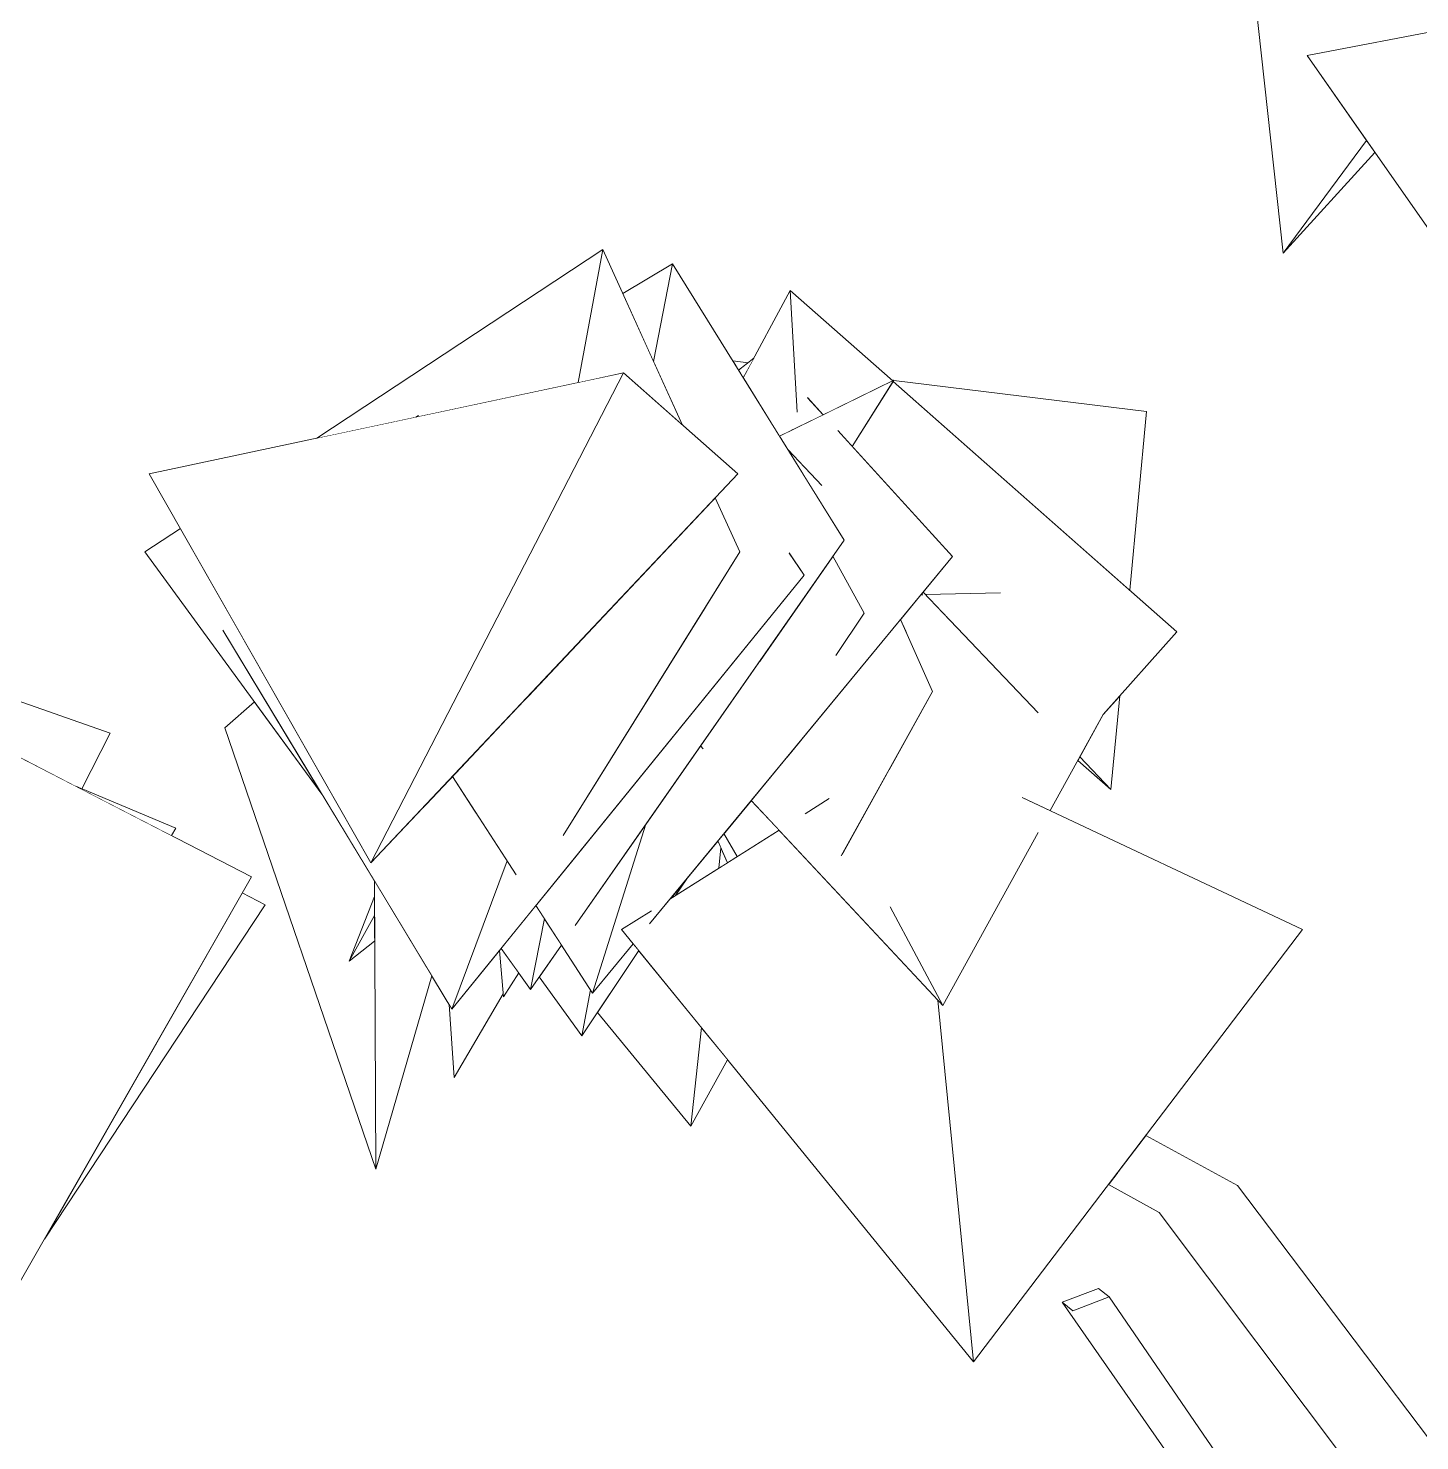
# Model space of a CAD drawing. Header units: millimetres. Extents: x -9413 to 8527, y -300 to 11224.
# Drawn here: x -7712 to -6952, y 2620 to 3392 of the extents above; entities that cross this region are included whole.
import ezdxf

# ---------------------------------------------------------------- set-up
doc = ezdxf.new("R2010")
doc.units = ezdxf.units.MM
doc.header["$MEASUREMENT"] = 0
doc.linetypes.add('Wipeout_Contour', pattern=[1000, 0, -1000])
doc.layers.add('Interior - Furniture', color=7, linetype='Continuous')
doc.layers.add('Interior - Furniture _Pen_No__4', color=7, linetype='Continuous', lineweight=20, true_color=0x029e21)

# ---------------------------------------------------------------- blocks, each defined once
blk = doc.blocks.new('Section Elem_40_6')
at = {"color": 254, "linetype": 'Wipeout_Contour', "lineweight": 0, "ltscale": 76120.191161}
blk.add_wipeout([(-6786.41, 3420.25), (-7013.37, 3376.97), (-6866.51, 3166.58), (-6813.15, 3319.35), (-6842.44, 3355.27), (-6799.64, 3358.05), (-6797.9, 3363.04), (-6835.4, 3374.74), (-6783.33, 3404.74), (-6780.22, 3413.66)], dxfattribs=at).dxf.layer = 'Interior - Furniture'
at = {"color": 254, "linetype": 'Wipeout_Contour', "lineweight": 0, "ltscale": 23985.066091}
blk.add_wipeout([(-7318.72, 3209.02), (-7326.99, 3210.03), (-7323.84, 3204.95)], dxfattribs=at).dxf.layer = 'Interior - Furniture'
at = {"color": 254, "linetype": 'Wipeout_Contour', "lineweight": 0, "ltscale": 47616.922877}
blk.add_wipeout([(-7301.57, 3169.03), (-7296.88, 3161.47), (-7286.59, 3150.65), (-7269.72, 3171.97), (-7261.9, 3163.39), (-7239.06, 3199.47)], dxfattribs=at).dxf.layer = 'Interior - Furniture'
at = {"color": 254, "linetype": 'Wipeout_Contour', "lineweight": 0, "ltscale": 24436.525202}
blk.add_wipeout([(-7500.1, 3179.33), (-7498.54, 3179.67), (-7498.86, 3180.07)], dxfattribs=at).dxf.layer = 'Interior - Furniture'
at = {"color": 254, "linetype": 'Wipeout_Contour', "lineweight": 0, "ltscale": 31591.728314}
blk.add_wipeout([(-7272.34, 3103.35), (-7312.64, 3045.63), (-7270.71, 3049.19), (-7255.29, 3072.27)], dxfattribs=at).dxf.layer = 'Interior - Furniture'
at = {"color": 254, "linetype": 'Wipeout_Contour', "lineweight": 0, "ltscale": 40120.390147}
blk.add_wipeout([(-7480.12, 2983.08), (-7445.38, 2929.32), (-7439.46, 2946.15), (-7440.39, 3017.58), (-7445.63, 3019.67)], dxfattribs=at).dxf.layer = 'Interior - Furniture'
at = {"color": 254, "linetype": 'Wipeout_Contour', "lineweight": 0, "ltscale": 62214.705426}
blk.add_wipeout([(-7241.53, 2987.09), (-7241.08, 2911.88), (-7212.29, 2857.93), (-7160.34, 2952.3), (-7168.82, 2971.58), (-7153.67, 2964.43), (-7124.59, 3017.25), (-7239.24, 2991.21)], dxfattribs=at).dxf.layer = 'Interior - Furniture'
at = {"color": 254, "linetype": 'Wipeout_Contour', "lineweight": 0, "ltscale": 23798.819074}
blk.add_wipeout([(-7343.92, 3000.81), (-7344.66, 2999.75), (-7343.26, 2998.25)], dxfattribs=at).dxf.layer = 'Interior - Furniture'
at = {"color": 254, "linetype": 'Wipeout_Contour', "lineweight": 0, "ltscale": 24110.680567}
blk.add_wipeout([(-7522.79, 2926.09), (-7522.01, 2768.61), (-7491.44, 2874.23)], dxfattribs=at).dxf.layer = 'Interior - Furniture'
at = {"color": 254, "linetype": 'Wipeout_Contour', "lineweight": 0, "ltscale": 23746.96652}
blk.add_wipeout([(-7352.22, 2927.2), (-7361.36, 2916.12), (-7358.36, 2918.01)], dxfattribs=at).dxf.layer = 'Interior - Furniture'
at = {"color": 254, "linetype": 'Wipeout_Contour', "lineweight": 0, "ltscale": 24432.602536}
blk.add_wipeout([(-7594.93, 2919.57), (-7703, 2730.35), (-7582.41, 2913.05)], dxfattribs=at).dxf.layer = 'Interior - Furniture'
at = {"color": 254, "linetype": 'Wipeout_Contour', "lineweight": 0, "ltscale": 31951.118163}
blk.add_wipeout([(-7453.56, 2889.2), (-7454.46, 2888.1), (-7452.25, 2862.67), (-7443.96, 2875.76)], dxfattribs=at).dxf.layer = 'Interior - Furniture'
at = {"color": 254, "linetype": 'Wipeout_Contour', "lineweight": 0, "ltscale": 39665.589553}
blk.add_wipeout([(-7409.55, 2841.41), (-7378.41, 2888.01), (-7381.45, 2891.75), (-7403.67, 2864.79), (-7404.79, 2866.51)], dxfattribs=at).dxf.layer = 'Interior - Furniture'
at = {"color": 254, "linetype": 'Wipeout_Contour', "lineweight": 0, "ltscale": 22676.772557}
blk.add_wipeout([(-6985.08, 2463.49), (-7141.35, 2691.29), (-7147.1, 2695.92)], dxfattribs=at).dxf.layer = 'Interior - Furniture'
at = {"color": 254, "linetype": 'Wipeout_Contour', "lineweight": 0, "ltscale": 23212.791034}
blk.add_wipeout([(-7026.51, 3269), (-6976.39, 3323.99), (-6980.95, 3330.52)], dxfattribs=at).dxf.layer = 'Interior - Furniture'
at = {"color": 254, "linetype": 'Wipeout_Contour', "lineweight": 0, "ltscale": 23745.310418}
blk.add_wipeout([(-7239.37, 3199.32), (-7240.01, 3199.4), (-7239.72, 3199.15)], dxfattribs=at).dxf.layer = 'Interior - Furniture'
at = {"color": 254, "linetype": 'Wipeout_Contour', "lineweight": 0, "ltscale": 23820.094435}
blk.add_wipeout([(-7289.71, 3149.9), (-7288.6, 3148.11), (-7288.44, 3148.32)], dxfattribs=at).dxf.layer = 'Interior - Furniture'
at = {"color": 254, "linetype": 'Wipeout_Contour', "lineweight": 0, "ltscale": 33146.533661}
blk.add_wipeout([(-7843.71, 3053.34), (-7720.58, 2699.58), (-7589.92, 2928.34), (-7840.52, 3057.41)], dxfattribs=at).dxf.layer = 'Interior - Furniture'
at = {"color": 254, "linetype": 'Wipeout_Contour', "lineweight": 0, "ltscale": 30927.799943}
blk.add_wipeout([(-7137.5, 2993.8), (-7120.56, 2975.97), (-7115.73, 3027.07), (-7124.77, 3016.93)], dxfattribs=at).dxf.layer = 'Interior - Furniture'
at = {"color": 254, "linetype": 'Wipeout_Contour', "lineweight": 0, "ltscale": 78477.174722}
blk.add_wipeout([(-7316.92, 2970.03), (-7212.29, 2857.93), (-7241.08, 2911.88), (-7267.38, 2940.62), (-7267.86, 2939.76), (-7269.12, 2942.53), (-7287.57, 2962.69), (-7280.42, 2967.2), (-7290.67, 2989.6), (-7297.86, 2993.14)], dxfattribs=at).dxf.layer = 'Interior - Furniture'
at = {"color": 254, "linetype": 'Wipeout_Contour', "lineweight": 0, "ltscale": 31808.992512}
blk.add_wipeout([(-7420.6, 2890.98), (-7432.76, 2873.56), (-7409.55, 2841.41), (-7404.79, 2866.51)], dxfattribs=at).dxf.layer = 'Interior - Furniture'
at = {"color": 254, "linetype": 'Wipeout_Contour', "lineweight": 0, "ltscale": 22433.569075}
blk.add_wipeout([(-7141.35, 2691.29), (-6985.08, 2463.49), (-6976.38, 2452.53)], dxfattribs=at).dxf.layer = 'Interior - Furniture'
at = {"color": 254, "linetype": 'Wipeout_Contour', "lineweight": 0, "ltscale": 69684.701437}
blk.add_wipeout([(-7050.69, 3488.75), (-7026.51, 3269), (-6980.95, 3330.52), (-6994.18, 3349.48), (-7013.37, 3376.97), (-6951.53, 3388.76), (-6935.55, 3391.81), (-6863.74, 3488.75), (-6764.98, 3555.91)], dxfattribs=at).dxf.layer = 'Interior - Furniture'
at = {"color": 254, "linetype": 'Wipeout_Contour', "lineweight": 0, "ltscale": 31361.801911}
blk.add_wipeout([(-7239.43, 3198.89), (-7110.27, 3084.88), (-7101.06, 3182.42), (-7239.17, 3199.3)], dxfattribs=at).dxf.layer = 'Interior - Furniture'
at = {"color": 254, "linetype": 'Wipeout_Contour', "lineweight": 0, "ltscale": 31760.189083}
blk.add_wipeout([(-7278.39, 3142.02), (-7296.88, 3161.47), (-7289.71, 3149.9), (-7288.44, 3148.32)], dxfattribs=at).dxf.layer = 'Interior - Furniture'
at = {"color": 254, "linetype": 'Wipeout_Contour', "lineweight": 0, "ltscale": 72791.867574}
blk.add_wipeout([(-7588.24, 3023.85), (-7604.39, 3009.68), (-7522.01, 2768.61), (-7522.39, 2845.56), (-7522.62, 2893.11), (-7536.45, 2882.17), (-7522.74, 2917.5), (-7522.79, 2926.09), (-7551.44, 2973.48)], dxfattribs=at).dxf.layer = 'Interior - Furniture'
at = {"color": 254, "linetype": 'Wipeout_Contour', "lineweight": 0, "ltscale": 23197.294137}
blk.add_wipeout([(-7138.55, 2991.88), (-7120.56, 2975.97), (-7137.5, 2993.8)], dxfattribs=at).dxf.layer = 'Interior - Furniture'
at = {"color": 254, "linetype": 'Wipeout_Contour', "lineweight": 0, "ltscale": 24610.033615}
blk.add_wipeout([(-7685.79, 2977.72), (-7633.55, 2950.81), (-7631.12, 2954.91)], dxfattribs=at).dxf.layer = 'Interior - Furniture'
at = {"color": 254, "linetype": 'Wipeout_Contour', "lineweight": 0, "ltscale": 22642.170435}
blk.add_wipeout([(-6976.38, 2452.53), (-7121.58, 2698.85), (-7141.35, 2691.29)], dxfattribs=at).dxf.layer = 'Interior - Furniture'
at = {"layer": 'Interior - Furniture _Pen_No__4', "linetype": 'Continuous'}
for p, q in [((-7026.51, 3269), (-7050.69, 3488.75)), ((-7013.37, 3376.97), (-6786.41, 3420.25)), ((-6866.51, 3166.58), (-7013.37, 3376.97)), ((-7026.51, 3269), (-6980.95, 3330.52)), ((-6976.39, 3323.99), (-7026.51, 3269))]:
    blk.add_line(p, q, dxfattribs=at)
at = {"color": 254, "linetype": 'Wipeout_Contour', "lineweight": 0, "ltscale": 39170.735093}
blk.add_wipeout([(-7224.33, 3082.34), (-7223.29, 3082.36), (-7213.55, 3069.29), (-7160.36, 3017.84), (-7223.09, 3083.84)], dxfattribs=at).dxf.layer = 'Interior - Furniture'
at = {"color": 254, "linetype": 'Wipeout_Contour', "lineweight": 0, "ltscale": 41545.432893}
blk.add_wipeout([(-7840.52, 3057.41), (-7685.79, 2977.72), (-7682.53, 2976.36), (-7667.12, 3006.72), (-7834.33, 3065.3)], dxfattribs=at).dxf.layer = 'Interior - Furniture'
at = {"color": 254, "linetype": 'Wipeout_Contour', "lineweight": 0, "ltscale": 37291.284896}
blk.add_wipeout([(-7121.58, 2698.85), (-6976.38, 2452.53), (-6965.34, 2466.28), (-7003.58, 2526.84), (-7003.5, 2526.85)], dxfattribs=at).dxf.layer = 'Interior - Furniture'
at = {"layer": 'Interior - Furniture _Pen_No__4', "linetype": 'Continuous'}
for p, q in [((-7667.12, 3006.72), (-7834.33, 3065.3)), ((-7682.53, 2976.36), (-7667.12, 3006.72))]:
    blk.add_line(p, q, dxfattribs=at)
at = {"color": 254, "linetype": 'Wipeout_Contour', "lineweight": 0, "ltscale": 39259.712645}
blk.add_wipeout([(-7224.33, 3082.34), (-7235.41, 3068.9), (-7232.04, 3061.33), (-7213.55, 3069.29), (-7223.29, 3082.36)], dxfattribs=at).dxf.layer = 'Interior - Furniture'
at = {"color": 254, "linetype": 'Wipeout_Contour', "lineweight": 0, "ltscale": 29966.346272}
blk.add_wipeout([(-7082.59, 2747.11), (-7094.13, 2744.96), (-6935.02, 2533.21), (-6931.2, 2533.57)], dxfattribs=at).dxf.layer = 'Interior - Furniture'
at = {"color": 254, "linetype": 'Wipeout_Contour', "lineweight": 0, "ltscale": 30508.949279}
blk.add_wipeout([(-7127.33, 2703.49), (-7147.1, 2695.92), (-7141.35, 2691.29), (-7121.58, 2698.85)], dxfattribs=at).dxf.layer = 'Interior - Furniture'
at = {"color": 254, "linetype": 'Wipeout_Contour', "lineweight": 0, "ltscale": 23503.936954}
blk.add_wipeout([(-7221.72, 3082.4), (-7210.5, 3070.6), (-7180.87, 3083.36)], dxfattribs=at).dxf.layer = 'Interior - Furniture'
at = {"color": 254, "linetype": 'Wipeout_Contour', "lineweight": 0, "ltscale": 22882.247042}
blk.add_wipeout([(-7121.88, 2760.19), (-7094.13, 2744.96), (-7121.34, 2760.91)], dxfattribs=at).dxf.layer = 'Interior - Furniture'
at = {"color": 254, "linetype": 'Wipeout_Contour', "lineweight": 0, "ltscale": 22354.427053}
blk.add_wipeout([(-7082.59, 2747.11), (-6931.2, 2533.57), (-6928.99, 2533.77)], dxfattribs=at).dxf.layer = 'Interior - Furniture'
at = {"color": 254, "linetype": 'Wipeout_Contour', "lineweight": 0, "ltscale": 158413.832751}
blk.add_wipeout([(-7403.67, 2864.79), (-7381.45, 2891.75), (-7387.73, 2899.47), (-7371.43, 2909.76), (-7372.54, 2902.55), (-7207.07, 3103.28), (-7269.72, 3171.97), (-7286.59, 3150.65), (-7278.39, 3142.02), (-7288.44, 3148.32), (-7288.6, 3148.11), (-7266.25, 3112.07), (-7272.34, 3103.35), (-7255.29, 3072.27), (-7270.71, 3049.19), (-7312.64, 3045.63), (-7343.92, 3000.81), (-7343.26, 2998.25), (-7344.66, 2999.75), (-7374.44, 2957.09)], dxfattribs=at).dxf.layer = 'Interior - Furniture'
at = {"color": 254, "linetype": 'Wipeout_Contour', "lineweight": 0, "ltscale": 29915.167925}
blk.add_wipeout([(-7051.48, 2759.64), (-7082.59, 2747.11), (-6928.99, 2533.77), (-6918.7, 2534.73)], dxfattribs=at).dxf.layer = 'Interior - Furniture'
at = {"color": 254, "linetype": 'Wipeout_Contour', "lineweight": 0, "ltscale": 31807.158581}
blk.add_wipeout([(-7295.39, 3172.04), (-7277.66, 3180.68), (-7286.15, 3189.98), (-7291.91, 3182.16)], dxfattribs=at).dxf.layer = 'Interior - Furniture'
at = {"color": 254, "linetype": 'Wipeout_Contour', "lineweight": 0, "ltscale": 47757.397071}
blk.add_wipeout([(-7434.57, 2912.6), (-7403.67, 2864.79), (-7374.44, 2957.09), (-7396.45, 2925.58), (-7413.13, 2901.68), (-7412.09, 2940.29)], dxfattribs=at).dxf.layer = 'Interior - Furniture'
at = {"color": 254, "linetype": 'Wipeout_Contour', "lineweight": 0, "ltscale": 30476.777831}
blk.add_wipeout([(-7117.04, 2766.56), (-7121.34, 2760.91), (-7094.13, 2744.96), (-7082.59, 2747.11)], dxfattribs=at).dxf.layer = 'Interior - Furniture'
at = {"color": 254, "linetype": 'Wipeout_Contour', "lineweight": 0, "ltscale": 22277.652574}
blk.add_wipeout([(-7051.48, 2759.64), (-6918.7, 2534.73), (-6883.96, 2537.96)], dxfattribs=at).dxf.layer = 'Interior - Furniture'
at = {"color": 254, "linetype": 'Wipeout_Contour', "lineweight": 0, "ltscale": 63809.305641}
blk.add_wipeout([(-7450.29, 2936.92), (-7480.46, 2856.07), (-7288.03, 3093.1), (-7296.2, 3105.14), (-7342.33, 3074.96), (-7419.56, 2950.83), (-7439.46, 2946.15), (-7445.38, 2929.32)], dxfattribs=at).dxf.layer = 'Interior - Furniture'
at = {"color": 254, "linetype": 'Wipeout_Contour', "lineweight": 0, "ltscale": 22867.617852}
blk.add_wipeout([(-7117.04, 2766.56), (-7082.59, 2747.11), (-7116, 2767.93)], dxfattribs=at).dxf.layer = 'Interior - Furniture'
at = {"color": 254, "linetype": 'Wipeout_Contour', "lineweight": 0, "ltscale": 95652.29692}
blk.add_wipeout([(-7413.13, 2901.68), (-7266.25, 3112.07), (-7359.89, 3263.08), (-7370.33, 3209.77), (-7354.58, 3175.05), (-7324.35, 3148.3), (-7336.57, 3135.34), (-7323.15, 3105.78), (-7342.33, 3074.96), (-7296.2, 3105.14), (-7288.03, 3093.1), (-7412.09, 2940.29)], dxfattribs=at).dxf.layer = 'Interior - Furniture'
at = {"color": 254, "linetype": 'Wipeout_Contour', "lineweight": 0, "ltscale": 56574.637077}
blk.add_wipeout([(-7605.5, 3062.92), (-7480.46, 2856.07), (-7450.29, 2936.92), (-7467.12, 2962.95), (-7496.27, 2965.96), (-7524.62, 2935.89), (-7594.53, 3058.56)], dxfattribs=at).dxf.layer = 'Interior - Furniture'
at = {"color": 254, "linetype": 'Wipeout_Contour', "lineweight": 0, "ltscale": 24095.187042}
blk.add_wipeout([(-7445.63, 3019.67), (-7440.39, 3017.58), (-7439.26, 3026.42)], dxfattribs=at).dxf.layer = 'Interior - Furniture'
at = {"color": 254, "linetype": 'Wipeout_Contour', "lineweight": 0, "ltscale": 23912.549155}
blk.add_wipeout([(-7429.94, 2905.43), (-7437.52, 2866.74), (-7420.6, 2890.98)], dxfattribs=at).dxf.layer = 'Interior - Furniture'
at = {"color": 254, "linetype": 'Wipeout_Contour', "lineweight": 0, "ltscale": 30432.810288}
blk.add_wipeout([(-7116, 2767.93), (-7082.59, 2747.11), (-7051.48, 2759.64), (-7101.49, 2787.02)], dxfattribs=at).dxf.layer = 'Interior - Furniture'
at = {"layer": 'Interior - Furniture _Pen_No__4', "linetype": 'Continuous'}
for p, q in [((-7278.38, 3142.01), (-7296.88, 3161.47)), ((-7288.03, 3093.1), (-7296.22, 3105.17)), ((-7720.58, 2699.58), (-7589.92, 2928.34)), ((-7582.41, 2913.05), (-7594.93, 2919.57)), ((-7703, 2730.35), (-7582.41, 2913.05)), ((-7491.44, 2874.23), (-7522.01, 2768.61))]:
    blk.add_line(p, q, dxfattribs=at)
at = {"color": 254, "linetype": 'Wipeout_Contour', "lineweight": 0, "ltscale": 24159.105401}
blk.add_wipeout([(-7359.89, 3263.08), (-7387.14, 3246.81), (-7370.33, 3209.77)], dxfattribs=at).dxf.layer = 'Interior - Furniture'
at = {"color": 254, "linetype": 'Wipeout_Contour', "lineweight": 0, "ltscale": 39752.227385}
blk.add_wipeout([(-7295.67, 3248.53), (-7291.91, 3182.16), (-7286.15, 3189.98), (-7277.66, 3180.68), (-7239.72, 3199.15)], dxfattribs=at).dxf.layer = 'Interior - Furniture'
at = {"color": 254, "linetype": 'Wipeout_Contour', "lineweight": 0, "ltscale": 23974.009333}
blk.add_wipeout([(-7323.84, 3204.95), (-7321.29, 3200.83), (-7315.53, 3211.55)], dxfattribs=at).dxf.layer = 'Interior - Furniture'
at = {"color": 254, "linetype": 'Wipeout_Contour', "lineweight": 0, "ltscale": 24148.121256}
blk.add_wipeout([(-7480.12, 2983.08), (-7496.27, 2965.96), (-7467.12, 2962.95)], dxfattribs=at).dxf.layer = 'Interior - Furniture'
at = {"color": 254, "linetype": 'Wipeout_Contour', "lineweight": 0, "ltscale": 46288.028464}
blk.add_wipeout([(-7212.29, 2857.93), (-7215.02, 2860.85), (-7195.55, 2663.29), (-7015.99, 2899.47), (-7168.82, 2971.58), (-7160.34, 2952.3)], dxfattribs=at).dxf.layer = 'Interior - Furniture'
at = {"color": 254, "linetype": 'Wipeout_Contour', "lineweight": 0, "ltscale": 31927.944942}
blk.add_wipeout([(-7434.57, 2912.6), (-7453.56, 2889.2), (-7437.52, 2866.74), (-7429.94, 2905.43)], dxfattribs=at).dxf.layer = 'Interior - Furniture'
at = {"color": 254, "linetype": 'Wipeout_Contour', "lineweight": 0, "ltscale": 24193.877863}
blk.add_wipeout([(-7536.45, 2882.17), (-7522.62, 2893.11), (-7522.69, 2907.18)], dxfattribs=at).dxf.layer = 'Interior - Furniture'
at = {"layer": 'Interior - Furniture _Pen_No__4', "linetype": 'Continuous'}
for p, q in [((-7277.66, 3180.68), (-7286.16, 3190)), ((-7015.99, 2899.47), (-7168.94, 2971.63)), ((-7429.94, 2905.43), (-7437.52, 2866.74)), ((-7437.52, 2866.74), (-7420.6, 2890.98)), ((-7409.55, 2841.41), (-7432.76, 2873.56)), ((-7051.48, 2759.64), (-7101.49, 2787.02)), ((-7094.13, 2744.96), (-7121.88, 2760.19)), ((-6883.96, 2537.96), (-7051.48, 2759.64)), ((-6935.02, 2533.21), (-7094.13, 2744.96)), ((-7127.33, 2703.49), (-7147.1, 2695.92)), ((-7121.58, 2698.85), (-7127.33, 2703.49)), ((-7147.1, 2695.92), (-7141.35, 2691.29)), ((-6985.08, 2463.49), (-7147.1, 2695.92)), ((-7141.35, 2691.29), (-7121.58, 2698.85)), ((-7003.5, 2526.85), (-7121.58, 2698.85))]:
    blk.add_line(p, q, dxfattribs=at)
at = {"color": 254, "linetype": 'Wipeout_Contour', "lineweight": 0, "ltscale": 39847.918059}
blk.add_wipeout([(-7295.67, 3248.53), (-7321.29, 3200.83), (-7301.57, 3169.03), (-7295.39, 3172.04), (-7291.91, 3182.16)], dxfattribs=at).dxf.layer = 'Interior - Furniture'
at = {"color": 254, "linetype": 'Wipeout_Contour', "lineweight": 0, "ltscale": 55012.970144}
blk.add_wipeout([(-7387.73, 2899.47), (-7195.55, 2663.29), (-7215.02, 2860.85), (-7301.73, 2953.75), (-7361.36, 2916.12), (-7372.54, 2902.55), (-7371.43, 2909.76)], dxfattribs=at).dxf.layer = 'Interior - Furniture'
at = {"color": 254, "linetype": 'Wipeout_Contour', "lineweight": 0, "ltscale": 24202.878132}
blk.add_wipeout([(-7536.45, 2882.17), (-7522.69, 2907.18), (-7522.74, 2917.5)], dxfattribs=at).dxf.layer = 'Interior - Furniture'
at = {"color": 254, "linetype": 'Wipeout_Contour', "lineweight": 0, "ltscale": 63996.354505}
blk.add_wipeout([(-7481.91, 2858.46), (-7479.15, 2818.64), (-7452.39, 2864.34), (-7454.46, 2888.1), (-7472.14, 2866.32), (-7472.6, 2865.59), (-7472.66, 2865.68), (-7480.46, 2856.07)], dxfattribs=at).dxf.layer = 'Interior - Furniture'
at = {"layer": 'Interior - Furniture _Pen_No__4', "linetype": 'Continuous'}
for p, q in [((-7295.67, 3248.53), (-7291.91, 3182.13)), ((-7318.72, 3209.02), (-7326.99, 3210.03)), ((-7212.29, 2857.93), (-7160.29, 2952.4)), ((-7522.01, 2768.61), (-7522.79, 2926.09)), ((-7536.45, 2882.17), (-7522.74, 2917.5)), ((-7387.73, 2899.47), (-7371.42, 2909.77)), ((-7536.45, 2882.17), (-7522.69, 2907.18)), ((-7195.55, 2663.29), (-7015.99, 2899.47)), ((-7522.62, 2893.11), (-7536.45, 2882.17)), ((-7452.25, 2862.67), (-7454.46, 2888.1)), ((-7437.52, 2866.74), (-7453.56, 2889.2)), ((-7443.96, 2875.76), (-7452.25, 2862.67)), ((-7479.15, 2818.64), (-7481.91, 2858.46)), ((-7215.02, 2860.85), (-7195.55, 2663.29))]:
    blk.add_line(p, q, dxfattribs=at)
at = {"color": 254, "linetype": 'Wipeout_Contour', "lineweight": 0, "ltscale": 23566.875448}
blk.add_wipeout([(-7287.57, 2962.69), (-7269.12, 2942.53), (-7274.39, 2971.01)], dxfattribs=at).dxf.layer = 'Interior - Furniture'
at = {"color": 254, "linetype": 'Wipeout_Contour', "lineweight": 0, "ltscale": 23697.478984}
blk.add_wipeout([(-7333.48, 2944.02), (-7334.69, 2932.95), (-7329.96, 2935.94)], dxfattribs=at).dxf.layer = 'Interior - Furniture'
at = {"color": 254, "linetype": 'Wipeout_Contour', "lineweight": 0, "ltscale": 24009.034606}
blk.add_wipeout([(-7472.56, 2865.81), (-7472.6, 2865.59), (-7472.14, 2866.32)], dxfattribs=at).dxf.layer = 'Interior - Furniture'
at = {"color": 254, "linetype": 'Wipeout_Contour', "lineweight": 0, "ltscale": 23595.24072}
blk.add_wipeout([(-7350.03, 2792.07), (-7329.85, 2828.34), (-7344.16, 2845.93)], dxfattribs=at).dxf.layer = 'Interior - Furniture'
at = {"color": 254, "linetype": 'Wipeout_Contour', "lineweight": 0, "ltscale": 23478.228462}
blk.add_wipeout([(-7267.38, 2940.62), (-7241.08, 2911.88), (-7241.53, 2987.09)], dxfattribs=at).dxf.layer = 'Interior - Furniture'
at = {"color": 254, "linetype": 'Wipeout_Contour', "lineweight": 0, "ltscale": 39537.065943}
blk.add_wipeout([(-7358.36, 2918.01), (-7334.69, 2932.95), (-7333.48, 2944.02), (-7335.17, 2947.89), (-7352.22, 2927.2)], dxfattribs=at).dxf.layer = 'Interior - Furniture'
at = {"color": 254, "linetype": 'Wipeout_Contour', "lineweight": 0, "ltscale": 31594.894147}
blk.add_wipeout([(-7378.41, 2888.01), (-7401, 2854.2), (-7350.03, 2792.07), (-7344.16, 2845.93)], dxfattribs=at).dxf.layer = 'Interior - Furniture'
at = {"color": 254, "linetype": 'Wipeout_Contour', "lineweight": 0, "ltscale": 24009.824992}
blk.add_wipeout([(-7472.56, 2865.81), (-7472.66, 2865.68), (-7472.6, 2865.59)], dxfattribs=at).dxf.layer = 'Interior - Furniture'
at = {"layer": 'Interior - Furniture _Pen_No__4', "linetype": 'Continuous'}
for p, q in [((-7358.36, 2918.01), (-7352.22, 2927.2)), ((-7403.67, 2864.79), (-7434.57, 2912.6)), ((-7241.11, 2911.93), (-7212.29, 2857.93)), ((-7195.55, 2663.29), (-7387.73, 2899.47)), ((-7409.55, 2841.41), (-7378.41, 2888.01)), ((-7403.67, 2864.79), (-7381.45, 2891.75)), ((-7452.39, 2864.34), (-7479.15, 2818.64)), ((-7472.6, 2865.59), (-7472.66, 2865.68)), ((-7472.6, 2865.59), (-7472.14, 2866.32)), ((-7472.56, 2865.81), (-7472.6, 2865.59)), ((-7404.79, 2866.51), (-7409.55, 2841.41)), ((-7350.03, 2792.07), (-7401, 2854.2)), ((-7344.16, 2845.93), (-7350.03, 2792.07)), ((-7350.03, 2792.07), (-7329.85, 2828.34))]:
    blk.add_line(p, q, dxfattribs=at)
at = {"color": 254, "linetype": 'Wipeout_Contour', "lineweight": 0, "ltscale": 62851.290234}
blk.add_wipeout([(-7289.96, 3002.73), (-7290.67, 2989.6), (-7280.42, 2967.2), (-7274.39, 2971.01), (-7269.12, 2942.53), (-7267.86, 2939.76), (-7217.89, 3029.57), (-7235.41, 3068.9)], dxfattribs=at).dxf.layer = 'Interior - Furniture'
at = {"color": 254, "linetype": 'Wipeout_Contour', "lineweight": 0, "ltscale": 31569.177988}
blk.add_wipeout([(-7316.92, 2970.03), (-7331.9, 2951.85), (-7324.63, 2939.3), (-7301.73, 2953.75)], dxfattribs=at).dxf.layer = 'Interior - Furniture'
at = {"layer": 'Interior - Furniture _Pen_No__4', "linetype": 'Continuous'}
for p, q in [((-7287.58, 2962.68), (-7274.38, 2971.01)), ((-7212.29, 2857.93), (-7316.92, 2970.03))]:
    blk.add_line(p, q, dxfattribs=at)
at = {"color": 254, "linetype": 'Wipeout_Contour', "lineweight": 0, "ltscale": 24101.161877}
blk.add_wipeout([(-7524.62, 2935.89), (-7324.35, 3148.3), (-7386.73, 3203.5)], dxfattribs=at).dxf.layer = 'Interior - Furniture'
at = {"color": 254, "linetype": 'Wipeout_Contour', "lineweight": 0, "ltscale": 117353.920634}
blk.add_wipeout([(-7239.43, 3198.89), (-7261.9, 3163.39), (-7207.07, 3103.28), (-7223.09, 3083.84), (-7221.72, 3082.4), (-7180.87, 3083.36), (-7210.5, 3070.6), (-7160.36, 3017.84), (-7213.55, 3069.29), (-7232.04, 3061.33), (-7217.89, 3029.57), (-7239.24, 2991.21), (-7124.59, 3017.25), (-7124.77, 3016.93), (-7084.49, 3062.13)], dxfattribs=at).dxf.layer = 'Interior - Furniture'
at = {"color": 254, "linetype": 'Wipeout_Contour', "lineweight": 0, "ltscale": 23652.084417}
blk.add_wipeout([(-7289.96, 3002.73), (-7297.86, 2993.14), (-7290.67, 2989.6)], dxfattribs=at).dxf.layer = 'Interior - Furniture'
at = {"layer": 'Interior - Furniture _Pen_No__4', "linetype": 'Continuous'}
for p, q in [((-7321.29, 3200.83), (-7295.67, 3248.53)), ((-7239.72, 3199.15), (-7295.67, 3248.53)), ((-7323.84, 3204.95), (-7315.53, 3211.55)), ((-7301.57, 3169.03), (-7239.06, 3199.47)), ((-7239.06, 3199.47), (-7261.9, 3163.39)), ((-7239.37, 3199.32), (-7240.01, 3199.4)), ((-7084.49, 3062.13), (-7239.43, 3198.89)), ((-7101.06, 3182.42), (-7239.17, 3199.3)), ((-7110.27, 3084.88), (-7101.06, 3182.42)), ((-7207.07, 3103.28), (-7269.73, 3171.97)), ((-7255.29, 3072.27), (-7272.34, 3103.35)), ((-7224.33, 3082.34), (-7223.28, 3082.36)), ((-7160.31, 3017.79), (-7223.09, 3083.84)), ((-7221.72, 3082.4), (-7180.82, 3083.36)), ((-7270.74, 3049.14), (-7255.29, 3072.27)), ((-7217.89, 3029.57), (-7235.41, 3068.9)), ((-7124.77, 3016.93), (-7084.49, 3062.13)), ((-7267.86, 2939.76), (-7217.89, 3029.57)), ((-7120.56, 2975.97), (-7115.73, 3027.07)), ((-7153.67, 2964.43), (-7124.57, 3017.29)), ((-7120.56, 2975.97), (-7137.5, 2993.8)), ((-7138.55, 2991.88), (-7120.56, 2975.97))]:
    blk.add_line(p, q, dxfattribs=at)
at = {"color": 254, "linetype": 'Wipeout_Contour', "lineweight": 0, "ltscale": 24397.142692}
blk.add_wipeout([(-7524.62, 2935.89), (-7386.73, 3203.5), (-7645.68, 3148.3)], dxfattribs=at).dxf.layer = 'Interior - Furniture'
at = {"color": 254, "linetype": 'Wipeout_Contour', "lineweight": 0, "ltscale": 31597.436982}
blk.add_wipeout([(-7331.9, 2951.85), (-7335.17, 2947.89), (-7329.96, 2935.94), (-7324.63, 2939.3)], dxfattribs=at).dxf.layer = 'Interior - Furniture'
at = {"layer": 'Interior - Furniture _Pen_No__4', "linetype": 'Continuous'}
for p, q in [((-7445.37, 2929.31), (-7480.12, 2983.08)), ((-7633.55, 2950.81), (-7631.12, 2954.91)), ((-7450.29, 2936.92), (-7480.46, 2856.07))]:
    blk.add_line(p, q, dxfattribs=at)
at = {"color": 254, "linetype": 'Wipeout_Contour', "lineweight": 0, "ltscale": 32222.595481}
blk.add_wipeout([(-7411.43, 3198.24), (-7386.73, 3203.5), (-7354.58, 3175.05), (-7398.07, 3270.9)], dxfattribs=at).dxf.layer = 'Interior - Furniture'
at = {"color": 254, "linetype": 'Wipeout_Contour', "lineweight": 0, "ltscale": 47978.723715}
blk.add_wipeout([(-7440.39, 3017.58), (-7439.46, 2946.15), (-7419.56, 2950.83), (-7323.15, 3105.78), (-7336.57, 3135.34), (-7439.26, 3026.42)], dxfattribs=at).dxf.layer = 'Interior - Furniture'
at = {"color": 254, "linetype": 'Wipeout_Contour', "lineweight": 0, "ltscale": 40998.295383}
blk.add_wipeout([(-7628.73, 3118.57), (-7648.1, 3105.78), (-7551.44, 2973.48), (-7605.5, 3062.92), (-7594.53, 3058.56)], dxfattribs=at).dxf.layer = 'Interior - Furniture'
at = {"layer": 'Interior - Furniture _Pen_No__4', "linetype": 'Continuous'}
for p, q in [((-7387.14, 3246.81), (-7359.89, 3263.08)), ((-7359.89, 3263.08), (-7370.33, 3209.77)), ((-7266.25, 3112.07), (-7359.89, 3263.08)), ((-7324.35, 3148.3), (-7386.73, 3203.5)), ((-7524.62, 2935.89), (-7645.68, 3148.3)), ((-7524.62, 2935.89), (-7324.35, 3148.3)), ((-7323.15, 3105.78), (-7336.57, 3135.34)), ((-7648.1, 3105.78), (-7628.73, 3118.57)), ((-7413.14, 2901.66), (-7266.25, 3112.07)), ((-7551.44, 2973.48), (-7648.1, 3105.78)), ((-7419.58, 2950.79), (-7323.15, 3105.78)), ((-7372.55, 2902.54), (-7207.07, 3103.28)), ((-7480.46, 2856.07), (-7288.03, 3093.1)), ((-7480.46, 2856.07), (-7605.57, 3063.03)), ((-7589.92, 2928.34), (-7840.52, 3057.41)), ((-7604.39, 3009.68), (-7588.24, 3023.85)), ((-7522.01, 2768.61), (-7604.39, 3009.68)), ((-7343.25, 2998.24), (-7344.66, 2999.75)), ((-7631.12, 2954.91), (-7685.79, 2977.72)), ((-7374.44, 2957.09), (-7403.67, 2864.79)), ((-7361.36, 2916.12), (-7301.73, 2953.75)), ((-7329.96, 2935.94), (-7335.17, 2947.89)), ((-7324.63, 2939.3), (-7331.9, 2951.85)), ((-7333.48, 2944.02), (-7334.69, 2932.95))]:
    blk.add_line(p, q, dxfattribs=at)
at = {"color": 254, "linetype": 'Wipeout_Contour', "lineweight": 0, "ltscale": 48788.157661}
blk.add_wipeout([(-7398.07, 3270.9), (-7554.18, 3167.8), (-7500.1, 3179.33), (-7498.86, 3180.07), (-7498.54, 3179.67), (-7411.43, 3198.24)], dxfattribs=at).dxf.layer = 'Interior - Furniture'
at = {"layer": 'Interior - Furniture _Pen_No__4', "linetype": 'Continuous'}
for p, q in [((-7554.18, 3167.8), (-7398.07, 3270.9)), ((-7398.07, 3270.9), (-7411.43, 3198.24)), ((-7354.58, 3175.05), (-7398.07, 3270.9)), ((-7645.68, 3148.3), (-7386.73, 3203.5)), ((-7386.73, 3203.5), (-7524.62, 2935.89)), ((-7500.1, 3179.33), (-7498.68, 3180.18))]:
    blk.add_line(p, q, dxfattribs=at)

msp = doc.modelspace()

# ---------------------------------------------------------------- block references
at = {"layer": 'Interior - Furniture'}
msp.add_blockref('Section Elem_40_6', (0, 0), dxfattribs=at)

doc.saveas('drawing.dxf')
